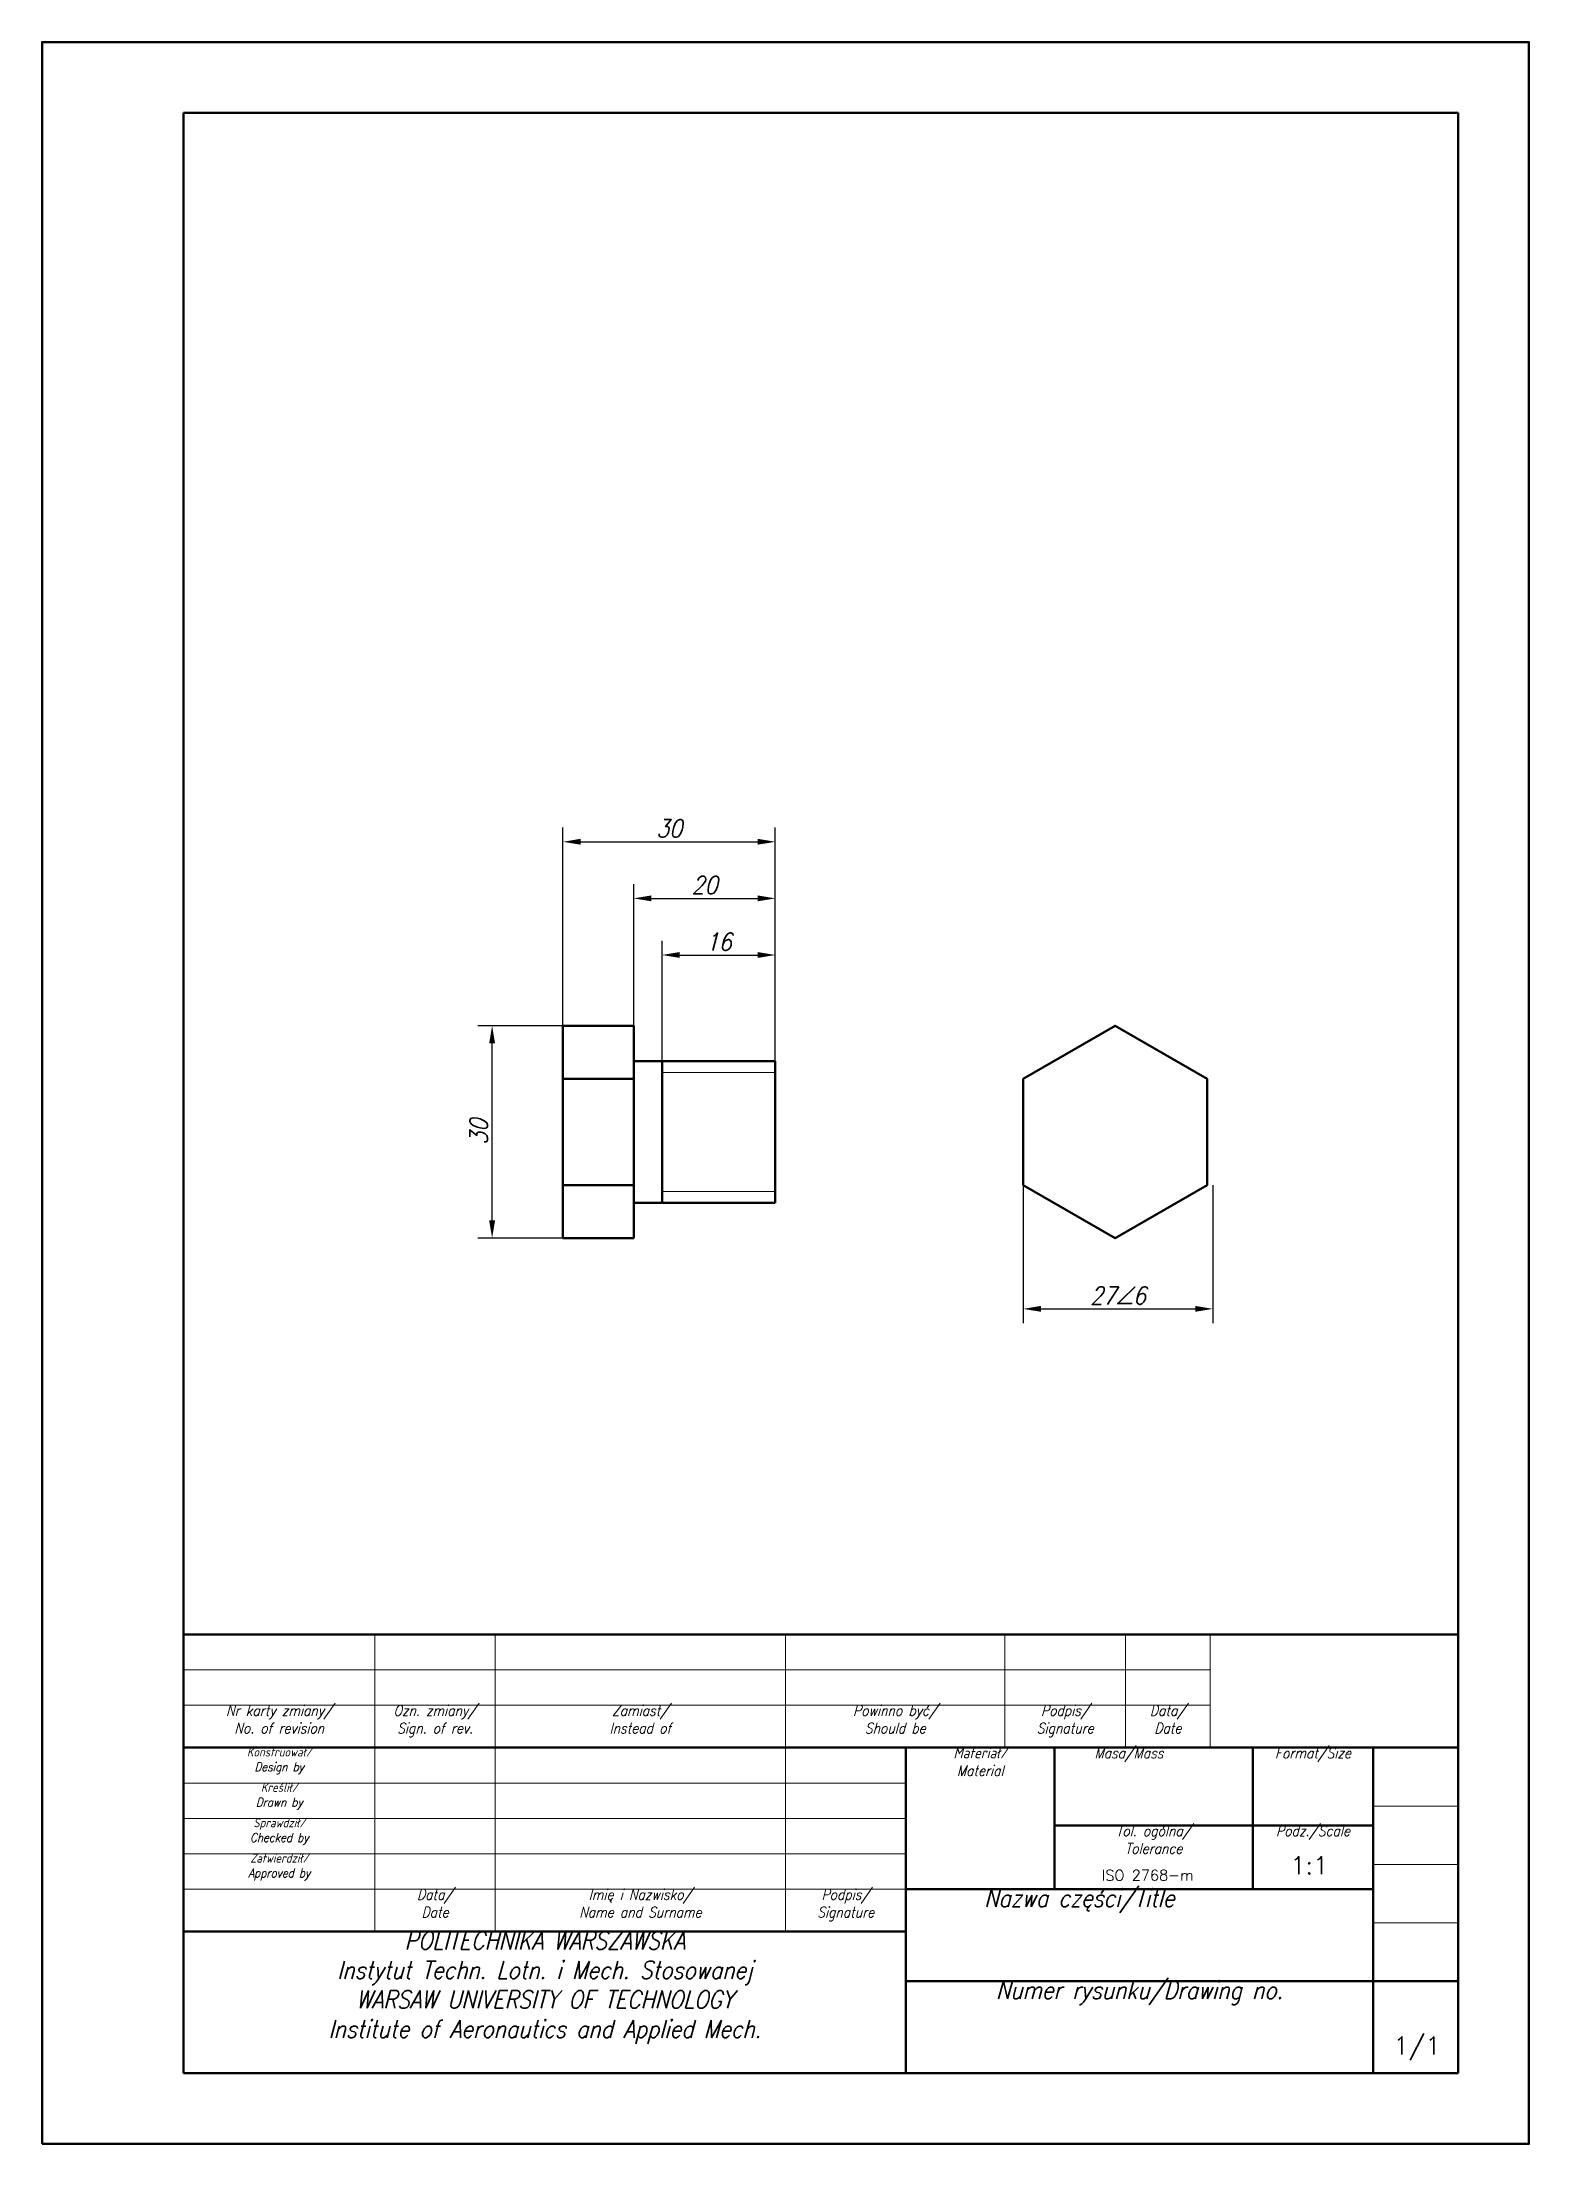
# Model space of a CAD drawing. Header units: millimetres. Extents: x 0 to 210, y 0 to 297.
import ezdxf
from ezdxf.enums import TextEntityAlignment as Align

# ---------------------------------------------------------------- set-up
doc = ezdxf.new("R2010")
doc.units = ezdxf.units.MM
doc.header["$LTSCALE"] = 0.5
doc.layers.get('0').update_dxf_attribs({"lineweight": 18})
for name, color, linetype, lineweight in [('111-NAPISY', 111, 'Continuous', 18), ('3-WYMIAR', 3, 'Continuous', 18), ('4-CIENKA CIĄGŁA', 4, 'Continuous', 18), ('41-GRUBA CIĄGŁA', 41, 'Continuous', 50)]:
    doc.layers.add(name, color=color, linetype=linetype, lineweight=lineweight)
doc.layers.get('0').off()
doc.styles.get("Standard").update_dxf_attribs({"font": 'simplex.shx', "width": 0.85, "oblique": 15})
doc.dimstyles.new('RYS_TECHNICZNY', dxfattribs={"dimtxt": 2.5, "dimasz": 2.5, "dimexe": 2, "dimexo": 0, "dimtad": 1, "dimtxsty": 'Standard', "dimcen": -4, "dimadec": 0, "dimazin": 0, "dimtfac": 1, "dimtmove": 0, "dimatfit": 0, "dimfxl": 1, "dimarcsym": 0})

# ---------------------------------------------------------------- blocks, each defined once
blk = doc.blocks.new('A4_2016')
at = {"layer": '41-GRUBA CIĄGŁA'}
for p, q in [((200, 287), (20, 287)), ((20, 287), (20, 10)), ((200, 10), (200, 287)), ((20, 10), (200, 10))]:
    blk.add_line(p, q, dxfattribs=at)
blk.add_lwpolyline([(0, 0), (0, 297), (210, 297), (210, 0)], close=True, dxfattribs=at)
blk = doc.blocks.new('TAB_RYSUNKOWA_2016')
at = {"layer": '4-CIENKA CIĄGŁA'}
for p, q in [((-153, 20), (-153, 62)), ((-136, 20), (-136, 62)), ((-95, 20), (-95, 62)), ((-64, 46), (-64, 62)), ((-47, 46), (-47, 62)), ((-35, 46), (-35, 62)), ((-180, 57), (-35, 57)), ((-180, 52), (-35, 52)), ((-180, 41), (-78, 41)), ((-180, 36), (-78, 36)), ((-12, 37.75), (0, 37.75)), ((-180, 31), (-78, 31)), ((-12, 29.5), (0, 29.5)), ((-180, 26), (-78, 26)), ((-12, 21.25), (0, 21.25))]:
    blk.add_line(p, q, dxfattribs=at)
at = {"layer": '41-GRUBA CIĄGŁA'}
for p, q in [((-180, 62), (0, 62)), ((-180, 0), (-180, 62)), ((-180, 46), (0, 46)), ((-78, 0), (-78, 46)), ((-57, 26), (-57, 46)), ((-29, 26), (-29, 46)), ((-12, 26), (-12, 46)), ((-57, 35), (-12, 35)), ((-78, 26), (-12, 26)), ((-12, 26), (-12, 0)), ((-180, 20), (-78, 20)), ((-78, 13), (-12, 13)), ((-12, 13), (0, 13))]:
    blk.add_line(p, q, dxfattribs=at)
at = {"layer": '111-NAPISY', "attachment_point": 1}
for s, width, heights, insert, char_height in [('\\pxb0.33333,qc;Nr karty zmiany/\\P\\pb0.25;No. of revision', 27, [7.24], (-180, 52), 1.5), ('\\pxb0.33333,qc;Ozn. zmiany/\\P\\pb0.33333;Sign. of rev.', 17, [6], (-153, 52), 1.5), ('\\pxb0.33333,qc;Zamiast/\\PInstead of', 41, [6], (-136, 52), 1.5), ('\\pxb0.33333,qc;Powinno być/\\PShould be', 31, [6], (-95, 52), 1.5), ('\\pxb0.33333,qc;Podpis/\\PSignature', 17, [6], (-64, 52), 1.5), ('\\pxb0.33333,qc;Data/\\PDate', 12, [6], (-47, 52), 1.5), ('\\pxb0.25,qc;Konstruował/\\PDesign by', 27, [5], (-180, 46), 1.25), ('\\pxb0.332,qc;Materiał/\\PMaterial', 21, [6], (-78, 46), 1.5), ('\\pxb0.332,qc;Masa/Mass', 21, [2.51], (-57, 46), 1.5), ('\\pxb0.332,qc;Format/Size', 17, [2.51], (-29, 46), 1.5), ('\\pxb0.25333,qc;{\\H0.83333x;Kreślił/\\PDrawn by}', 27, [5], (-180, 41), 1.5), ('\\pxb0.25,qc;Sprawdził/\\PChecked by', 27, [5], (-180, 36), 1.25), ('\\pxb0.332,qc;Tol. ogólna/\\PTolerance', 28, [5.65], (-57, 35), 1.5), ('\\pxb0.332,qc;Podz./Scale', 17, [2.51], (-29, 35), 1.5), ('\\pxb0.25333,qc;Zatwierdził/\\PApproved by', 27, [5], (-180, 31), 1.25), ('\\pxb0.33333,qc;Data/\\PDate', 17, [6], (-153, 26), 1.5), ('\\pxb0.33333,qc;Imię i Nazwisko/\\PName and Surname', 41, [6], (-136, 26), 1.5), ('\\pxb0.33333,qc;Podpis/\\PSignature', 17, [6], (-95, 26), 1.5), ('\\pxb0.332,qc;Nazwa części/Title', 49, [3.53], (-78, 26), 2.5), ('\\pxb0.332,qc;POLITECHNIKA WARSZAWSKA\\PInstytut Techn. Lotn. i Mech. Stosowanej\\PWARSAW UNIVERSITY OF TECHNOLOGY\\PInstitute of Aeronautics and Applied Mech.', 102, [20], (-180, 20), 2.5), ('\\pxb0.332,qc;Numer rysunku/Drawing no.', 66, [3.53], (-78, 13), 2.5)]:
    blk.add_mtext_dynamic_manual_height_columns(s, width=width, gutter_width=7.5, heights=heights, dxfattribs=dict(at, insert=insert, char_height=char_height))
at = {"layer": '111-NAPISY'}
for tag, p, height in [('DATA', (-146.9, 42.66), 1.25), ('KONSTRUKTOR', (-134.7, 42.58), 1.25), ('DATA', (-147.12, 37.94), 1.25), ('KRESLIL', (-134.74, 37.66), 1.25), ('MASA', (-47.77, 38.03), 2.5), ('A', (-23.26, 38.03), 2.5), ('MAT', (-70.49, 33.85), 2.5), ('DATA', (-147.26, 32.91), 1.25), ('SPRAWDZIL', (-134.97, 32.53), 1.25), ('X:X', (-23.7, 28.11), 2.5), ('DATA', (-147.35, 28.11), 1.25), ('ZATWIERDZIL', (-134.78, 27.73), 1.25), ('TOLERANCJA', (-50.34, 27.22), 1.5), ('NR_RYSUNKU', (-57.61, 3.39), 2.5), ('X/X', (-9.13, 2.65), 2.5)]:
    blk.add_attdef(tag, p, '', height=height, dxfattribs=at)
blk.add_attdef('NAZWA_CZESCI', text='', height=2.5, dxfattribs=at).set_placement((-59.19, 18.76), align=Align.TOP_LEFT)
blk = doc.blocks.new('*D30')
at = {"layer": '3-WYMIAR', "color": 0, "lineweight": -2, "transparency": 16777216}
for p, q in [((83.56, 157.97), (83.56, 177.97)), ((86.06, 175.97), (101.06, 175.97)), ((103.56, 152.97), (103.56, 177.97))]:
    blk.add_line(p, q, dxfattribs=at)
at = {"layer": '3-WYMIAR', "color": 0, "transparency": 16777216}
for points in [[(86.06, 176.39), (86.06, 175.56), (83.56, 175.97)], [(101.06, 176.39), (101.06, 175.56), (103.56, 175.97)]]:
    blk.add_solid(points, dxfattribs=at)
at = {"layer": 'Defpoints', "color": 0, "transparency": 16777216}
for p in [(103.56, 175.97), (83.56, 157.97), (103.56, 152.97)]:
    blk.add_point(p, dxfattribs=at)
at = {"layer": '3-WYMIAR', "color": 0, "transparency": 16777216, "insert": (93.56, 177.85), "char_height": 2.5, "attachment_point": 5}
blk.add_mtext('20', dxfattribs=at)
blk = doc.blocks.new('*D31')
at = {"layer": '3-WYMIAR', "color": 0, "lineweight": -2, "transparency": 16777216}
for p, q in [((87.56, 152.97), (87.56, 169.97)), ((103.56, 152.97), (103.56, 169.97)), ((90.06, 167.97), (101.06, 167.97))]:
    blk.add_line(p, q, dxfattribs=at)
at = {"layer": '3-WYMIAR', "color": 0, "transparency": 16777216}
for points in [[(90.06, 168.39), (90.06, 167.56), (87.56, 167.97)], [(101.06, 168.39), (101.06, 167.56), (103.56, 167.97)]]:
    blk.add_solid(points, dxfattribs=at)
at = {"layer": 'Defpoints', "color": 0, "transparency": 16777216}
for p in [(103.56, 167.97), (87.56, 152.97), (103.56, 152.97)]:
    blk.add_point(p, dxfattribs=at)
at = {"layer": '3-WYMIAR', "color": 0, "transparency": 16777216, "insert": (95.56, 169.85), "char_height": 2.5, "attachment_point": 5}
blk.add_mtext('16', dxfattribs=at)
blk = doc.blocks.new('*D32')
at = {"layer": '3-WYMIAR', "color": 0, "lineweight": -2, "transparency": 16777216}
for p, q in [((73.56, 157.97), (73.56, 185.97)), ((103.56, 152.97), (103.56, 185.97)), ((76.06, 183.97), (101.06, 183.97))]:
    blk.add_line(p, q, dxfattribs=at)
at = {"layer": '3-WYMIAR', "color": 0, "transparency": 16777216}
for points in [[(76.06, 184.39), (76.06, 183.56), (73.56, 183.97)], [(101.06, 184.39), (101.06, 183.56), (103.56, 183.97)]]:
    blk.add_solid(points, dxfattribs=at)
at = {"layer": 'Defpoints', "color": 0, "transparency": 16777216}
for p in [(103.56, 183.97), (73.56, 157.97), (103.56, 152.97)]:
    blk.add_point(p, dxfattribs=at)
at = {"layer": '3-WYMIAR', "color": 0, "transparency": 16777216, "insert": (88.56, 185.85), "char_height": 2.5, "attachment_point": 5}
blk.add_mtext('30', dxfattribs=at)
blk = doc.blocks.new('*D33')
at = {"layer": '3-WYMIAR', "color": 0, "lineweight": -2, "transparency": 16777216}
for p, q in [((73.56, 157.97), (61.56, 157.97)), ((63.56, 130.47), (63.56, 155.47)), ((73.56, 127.97), (61.56, 127.97))]:
    blk.add_line(p, q, dxfattribs=at)
at = {"layer": '3-WYMIAR', "color": 0, "transparency": 16777216}
for points in [[(63.14, 155.47), (63.98, 155.47), (63.56, 157.97)], [(63.14, 130.47), (63.98, 130.47), (63.56, 127.97)]]:
    blk.add_solid(points, dxfattribs=at)
at = {"layer": 'Defpoints', "color": 0, "transparency": 16777216}
for p in [(63.56, 157.97), (73.56, 157.97), (73.56, 127.97)]:
    blk.add_point(p, dxfattribs=at)
at = {"layer": '3-WYMIAR', "color": 0, "transparency": 16777216, "insert": (61.68, 142.97), "char_height": 2.5, "attachment_point": 5, "rotation": 90}
blk.add_mtext('30', dxfattribs=at)
blk = doc.blocks.new('*D34')
at = {"layer": '3-WYMIAR', "color": 0, "lineweight": -2, "transparency": 16777216}
for p, q in [((138.57, 135.47), (138.57, 115.97)), ((165.36, 135.47), (165.36, 115.97)), ((141.07, 117.97), (162.86, 117.97))]:
    blk.add_line(p, q, dxfattribs=at)
at = {"layer": '3-WYMIAR', "color": 0, "transparency": 16777216}
for points in [[(141.07, 118.39), (141.07, 117.56), (138.57, 117.97)], [(162.86, 118.39), (162.86, 117.56), (165.36, 117.97)]]:
    blk.add_solid(points, dxfattribs=at)
at = {"layer": 'Defpoints', "color": 0, "transparency": 16777216}
for p in [(138.57, 135.47), (165.36, 135.47), (165.36, 117.97)]:
    blk.add_point(p, dxfattribs=at)
at = {"layer": '3-WYMIAR', "color": 0, "transparency": 16777216, "insert": (151.96, 119.85), "char_height": 2.5, "attachment_point": 5}
blk.add_mtext('27∠6', dxfattribs=at)

msp = doc.modelspace()

# ---------------------------------------------------------------- linework, layer by layer
at = {"layer": '3-WYMIAR'}
msp.add_line((73.559, 127.973), (63.559, 127.973), dxfattribs=at)
at = {"layer": '4-CIENKA CIĄGŁA'}
for p, q in [((103.559, 151.373), (87.559, 151.373)), ((103.559, 134.573), (87.559, 134.573))]:
    msp.add_line(p, q, dxfattribs=at)
at = {"layer": '41-GRUBA CIĄGŁA'}
for p, q in [((73.559, 142.973), (73.559, 157.973)), ((73.559, 157.973), (83.559, 157.973)), ((83.559, 157.973), (83.559, 142.973)), ((83.559, 142.973), (83.559, 152.973)), ((83.559, 152.973), (87.559, 152.973)), ((87.559, 152.973), (87.559, 142.973)), ((87.559, 152.973), (103.559, 152.973)), ((103.559, 152.973), (103.559, 142.973)), ((103.559, 152.973), (103.559, 150.903)), ((103.559, 152.973), (103.559, 151.373)), ((73.559, 150.473), (83.559, 150.473)), ((73.559, 142.973), (73.559, 127.973)), ((83.559, 127.973), (83.559, 142.973)), ((83.559, 142.973), (83.559, 132.973)), ((87.559, 132.973), (87.559, 142.973)), ((103.559, 132.973), (103.559, 142.973)), ((73.559, 135.473), (83.559, 135.473)), ((103.559, 132.973), (103.559, 135.043)), ((103.559, 132.973), (103.559, 134.573)), ((83.559, 132.973), (87.559, 132.973)), ((87.559, 132.973), (103.559, 132.973)), ((73.559, 127.973), (83.559, 127.973))]:
    msp.add_line(p, q, dxfattribs=at)
msp.add_lwpolyline([(138.574, 135.473), (151.564, 127.973), (164.555, 135.473), (164.555, 150.473), (151.564, 157.973), (138.574, 150.473)], close=True, dxfattribs=at)

# ---------------------------------------------------------------- block references
msp.add_blockref('A4_2016', (-0.004, -0.027))
msp.add_blockref('TAB_RYSUNKOWA_2016', (199.996, 9.973)).add_auto_attribs({'X:X': '1:1', 'TOLERANCJA': 'ISO 2768-m', 'X/X': '1/1'})

# ---------------------------------------------------------------- dimensions: what is measured, and where the dimension line sits
at = {"layer": '3-WYMIAR'}
for base, p1, picture, middle in [((103.559, 183.973), (73.559, 157.973), '*D32', (88.559, 185.848)), ((103.559, 175.973), (83.559, 157.973), '*D30', (93.559, 177.848)), ((103.559, 167.973), (87.559, 152.973), '*D31', (95.559, 169.848))]:
    dim = msp.add_linear_dim(base=base, p1=p1, p2=(103.559, 152.973), dimstyle='RYS_TECHNICZNY', dxfattribs=at)
    dim.commit()
    dim.dimension.update_dxf_attribs({"geometry": picture, "text_midpoint": middle})
dim = msp.add_linear_dim(base=(63.559, 157.973), p1=(73.559, 127.973), p2=(73.559, 157.973), angle=90, dimstyle='RYS_TECHNICZNY', dxfattribs=at)
dim.commit()
dim.dimension.update_dxf_attribs({"geometry": '*D33', "text_midpoint": (61.684, 142.973)})
dim = msp.add_linear_dim(base=(165.355, 117.973), p1=(138.574, 135.473), p2=(165.355, 135.473), dimstyle='RYS_TECHNICZNY', override={"dimdec": 0, "dimpost": '∠6'}, dxfattribs=at)
dim.commit()
dim.dimension.update_dxf_attribs({"geometry": '*D34', "text_midpoint": (151.965, 119.848)})

doc.saveas('drawing.dxf')
